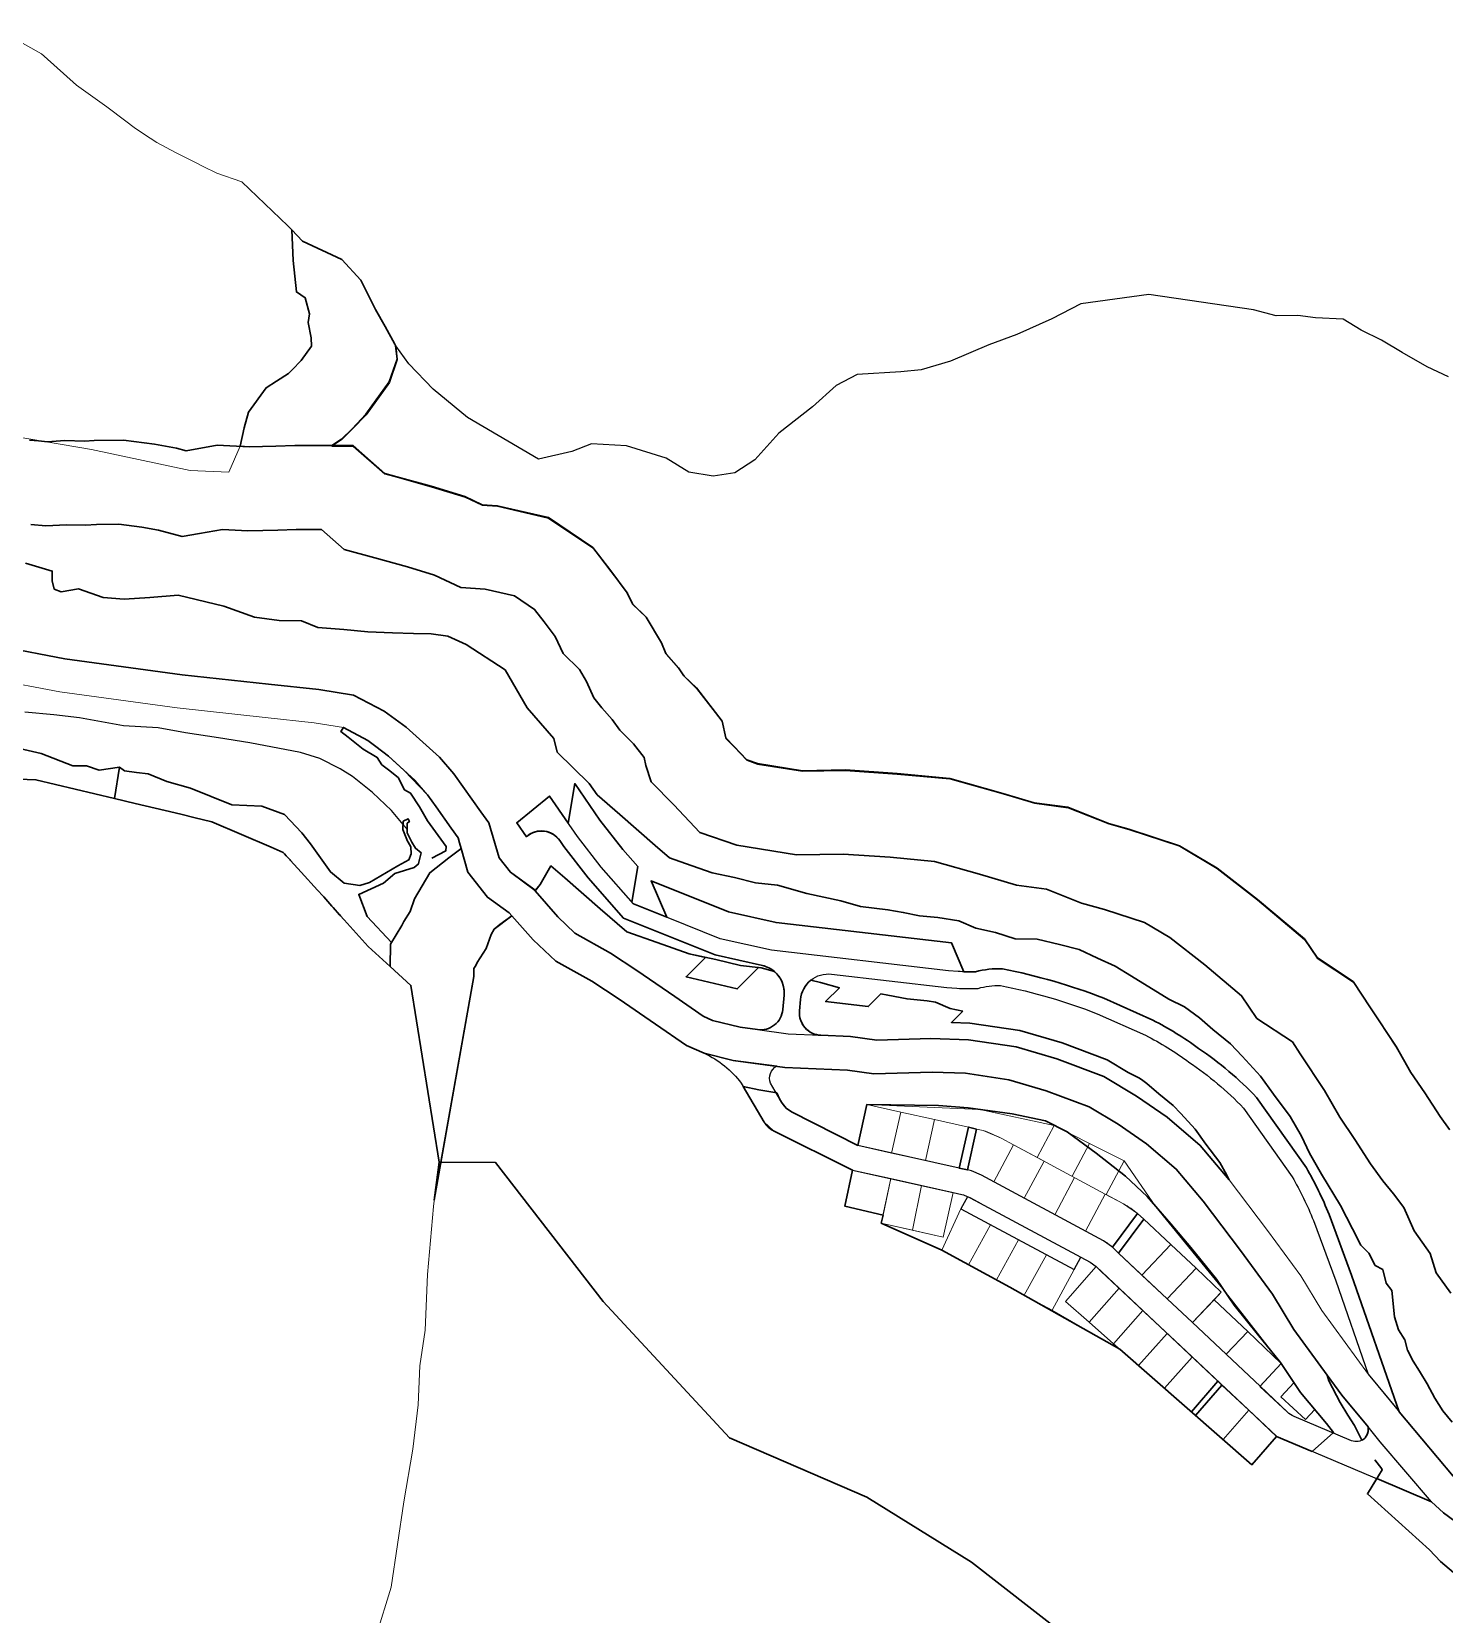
# Model space of a CAD drawing. Header units: millimetres. Extents: x 234550 to 240984, y 469077 to 474234.
# Drawn here: x 237533 to 238037, y 473476 to 474041 of the extents above; entities that cross this region are included whole.
import ezdxf

# ---------------------------------------------------------------- set-up
doc = ezdxf.new("R2010")
doc.units = ezdxf.units.MM
for name, color, linetype, lineweight in [('_proposed _Primary_road_Hatch', 7, 'Continuous', 0), ('_proposed OS-2 _hatch', 83, 'Continuous', 0), ('_proposed UV_1_b_Hatch', 33, 'Continuous', 0), ('_Proposed_footpath hatch', 161, 'Continuous', 30), ('_Proposed_parking', 253, 'Continuous', 30), ('E1', 108, 'Continuous', 30)]:
    doc.layers.add(name, color=color, linetype=linetype, lineweight=lineweight)
doc.layers.add('_proposed Tertiary_road_Hatch', color=252, linetype='Continuous')
doc.layers.add('Service-S2', color=192, linetype='Continuous')
doc.layers.add('_proposed UV_2_Hatch', color=53, linetype='Continuous', lineweight=0, true_color=0xf2d64a)
doc.layers.add('water', color=140, linetype='Continuous', lineweight=30, true_color=0x00cdfe)

msp = doc.modelspace()

# ---------------------------------------------------------------- linework, layer by layer
at = {"layer": '_proposed _Primary_road_Hatch'}
for points in [[(237522.17, 473821.39), (237544.41, 473817.17), (237586.41, 473811.45), (237617.27, 473808.13), (237635.18, 473806.2), (237647.58, 473804.18), (237658.54, 473798.48), (237666.43, 473792.76), (237678.36, 473781.96), (237683.42, 473776), (237695.9, 473758.55), (237699.62, 473746.09), (237703.66, 473740.97), (237711.97, 473734.83), (237720.61, 473724.93), (237726.66, 473719.08), (237739.37, 473711.99), (237748.76, 473705.83), (237762.35, 473696.49), (237772.56, 473689.46), (237775.89, 473687.98), (237785.77, 473685.53), (237802.85, 473683.14), (237825.18, 473682.2), (237834.56, 473680.91), (237853.89, 473681.47), (237867.26, 473681.05), (237884.36, 473678.5), (237898.85, 473674.23), (237915.67, 473667.96), (237927.27, 473660.97), (237938.27, 473653.39), (237950.05, 473643.27), (237960.42, 473631.05), (237974.09, 473612.89), (237986, 473596.75), (237993.51, 473584.35), (238010.2, 473561.51), (238023.65, 473545.16), (238040.46, 473525.2)], [(238045.64, 473505.78), (238037.04, 473512.12), (238032.72, 473516.02), (238014.43, 473537.47), (238000.69, 473554.16), (237983.56, 473577.6), (237975.96, 473590.15), (237964.46, 473605.73), (237951.14, 473623.44), (237941.51, 473634.78), (237930.93, 473643.87), (237920.76, 473650.88), (237910.44, 473657.1), (237895.05, 473662.84), (237881.76, 473666.76), (237866.18, 473669.08), (237854.36, 473669.45), (237833.46, 473668.94), (237824.1, 473670.24), (237801.68, 473671.18), (237783.29, 473673.71), (237772.88, 473676.27), (237766.56, 473679.02), (237755.52, 473686.62), (237742.48, 473695.6), (237732.73, 473701.97), (237719.86, 473709.09), (237711.81, 473716.77), (237703.2, 473726.36), (237695.47, 473731.98), (237688.42, 473740.92), (237684.98, 473753.25), (237674, 473768.55), (237669.63, 473773.7), (237659.97, 473782.5), (237652.33, 473788.21), (237644.01, 473792.61), (237633.57, 473794.3), (237616.05, 473796.19), (237584.57, 473799.58), (237542.67, 473805.29), (237518.58, 473809.87)]]:
    msp.add_lwpolyline(points, dxfattribs=at)
at = {"layer": '_proposed OS-2 _hatch'}
msp.add_lwpolyline([(237530.21, 473798.04), (237540.55, 473797.15), (237549.67, 473796.03), (237565.46, 473793.18), (237577.81, 473792.48), (237587.55, 473790.75), (237599.39, 473788.87), (237610.51, 473787.13), (237628.67, 473783.63), (237635.59, 473781.53), (237642.77, 473777.89), (237647.28, 473775.13), (237654.41, 473769.35), (237661.14, 473762.99), (237665.3, 473757.92), (237666.75, 473756.21), (237666.78, 473754.94), (237667.08, 473754.23), (237668.46, 473751.64), (237669.7, 473749.53), (237671.8, 473747.78), (237670.79, 473743.9), (237669.23, 473742.64), (237662.35, 473740.45), (237658.26, 473737.02), (237649.47, 473732.99), (237652.51, 473725.1), (237661.2, 473715.84), (237664.88, 473721.93), (237665.53, 473723.27), (237667.81, 473726.88), (237669.41, 473731.37), (237674.88, 473740.75), (237681.7, 473746.02), (237685.95, 473749.24), (237686.06, 473749.38), (237684.98, 473753.25), (237674, 473768.56), (237669.63, 473773.71), (237659.97, 473782.51), (237652.33, 473788.21), (237644.01, 473792.61), (237633.57, 473794.31), (237616.05, 473796.19), (237584.57, 473799.58), (237542.67, 473805.29), (237518.58, 473809.88)], dxfattribs=at)
for points in [[(237897.91, 473650.38), (237871.37, 473656.17), (237831.01, 473657.96), (237843.1, 473655.25), (237855.19, 473652.55), (237867.27, 473649.84), (237870.2, 473649.18), (237872.56, 473648.65, -0.041805), (237878.99, 473645.87), (237883.4, 473643.5), (237891.81, 473639)], [(237922.91, 473637.8), (237916.46, 473625.77), (237922.63, 473622.47, -0.05102), (237927.69, 473619.05), (237929.92, 473617.02), (237939.6, 473607.9), (237948.6, 473599.43), (237957.63, 473590.91), (237955.05, 473588.18), (237967.09, 473576.9), (237979.02, 473565.36), (237959.07, 473590.92), (237934.29, 473621.4)], [(237971.43, 473557.25), (237979.02, 473565.36), (237983.61, 473558.58), (237978.92, 473553.54), (237987.71, 473545.37), (237991.06, 473548.97), (237995.23, 473543.96), (237997.71, 473540.77), (237997.55, 473540.63), (237983.63, 473546.51, -0.089266), (237981.25, 473548.06)]]:
    msp.add_lwpolyline(points, format="xyb", close=True, dxfattribs=at)
for points in [[(237864.62, 473620.63), (237866.96, 473625), (237865.57, 473625.62), (237864.98, 473625.75), (237861.85, 473626.46), (237858.28, 473610.53), (237847.34, 473612.99), (237836.14, 473615.49), (237857.73, 473605.96)], [(237912.88, 473600.1), (237910.77, 473601.6), (237907.4, 473603.4), (237905.03, 473598.99), (237897.15, 473584.42), (237921.38, 473570.55), (237919.15, 473572.5), (237910.42, 473580.14), (237901.93, 473587.57)]]:
    msp.add_lwpolyline(points, close=True, dxfattribs=at)
at = {"layer": '_proposed Tertiary_road_Hatch'}
for points in [[(237860.11, 473705.74), (237796.87, 473713.02), (237778.59, 473717.14), (237747.57, 473729.58), (237736.11, 473742.67), (237727.57, 473753.64), (237717.59, 473768.08), (237705.94, 473758.56), (237709.36, 473753.6), (237709.64, 473753.83, -0.43789), (237721.28, 473752.19), (237722.73, 473750.09), (237731.48, 473738.85), (237744.01, 473724.55), (237776.8, 473711.39), (237793.66, 473707.59, -0.375677), (237801.42, 473696.95), (237800.97, 473691.89, -0.429003), (237791.9, 473684.67), (237802.85, 473683.14), (237814.43, 473682.66, -0.422372), (237806.95, 473691.35), (237807.31, 473695.45, -0.421828), (237818.42, 473704.5), (237859.53, 473699.77), (237863.1, 473699.49, 0.03417), (237870.72, 473699.42, -0.078464), (237878.7, 473700.4, -0.04564), (237913.29, 473690.37), (237930.55, 473682.66, -0.040857), (237946.07, 473673.07, -0.052238), (237965.59, 473656.65), (237982.95, 473632.13, -0.033557), (237990.55, 473616.49), (237998.5, 473594.97), (238010.15, 473561.57), (238021.11, 473548.35), (238004.15, 473597), (237996.14, 473618.65, 0.034272), (237988.01, 473635.36), (237970.22, 473660.48, 0.0529), (237949.53, 473677.97, 0.040934), (237933.13, 473688.07), (237915.62, 473695.9, 0.046367), (237879.4, 473706.37, 0.076689), (237869.76, 473705.38, -0.031108), (237863.57, 473705.47)], [(237971.46, 473557.28), (237947.33, 473580.02), (237938.32, 473588.47), (237920.94, 473604.87), (237918.74, 473606.95), (237915.54, 473609.25), (237871.91, 473632.65), (237868.43, 473634.21), (237866.95, 473634.54), (237864.02, 473635.19), (237827.76, 473643.32), (237804.02, 473655.35, -0.143379), (237800.74, 473658.43), (237796.54, 473665.56, -0.386467), (237798.82, 473671.58), (237783.29, 473673.71), (237772.88, 473676.27, -0.124097), (237786.1, 473665.54), (237794.29, 473651.63, 0.145573), (237797.63, 473648.52), (237825.87, 473634.52), (237861.85, 473626.46), (237864.98, 473625.75), (237865.57, 473625.62), (237867.93, 473624.56), (237910.77, 473601.6), (237912.88, 473600.1), (237914.76, 473598.33), (237932.15, 473581.92), (237941.16, 473573.46), (237977.31, 473539.41), (238032.72, 473516.02), (238014.43, 473537.47), (238010.04, 473542.81, -0.60493), (238004.19, 473537.83), (237983.63, 473546.51, -0.089266), (237981.25, 473548.06)]]:
    msp.add_lwpolyline(points, format="xyb", close=True, dxfattribs=at)
msp.add_lwpolyline([(237872.06, 473622.35), (237867.93, 473624.56), (237866.96, 473625), (237864.62, 473620.63), (237905.03, 473598.99), (237907.4, 473603.4)], dxfattribs=at)
at = {"layer": '_proposed UV_1_b_Hatch'}
for points in [[(237843.1, 473655.25), (237831.01, 473657.96), (237827.76, 473643.32), (237839.84, 473640.61)], [(237887.23, 473624.43), (237894.32, 473637.65), (237883.4, 473643.5), (237876.31, 473630.28), (237909.06, 473612.72), (237916.15, 473625.94), (237891.81, 473639), (237897.91, 473650.38), (237910.58, 473644.01), (237904.3, 473632.29)], [(237916.15, 473625.94), (237916.46, 473625.77), (237922.91, 473637.8), (237910.58, 473644.01)], [(237905.23, 473631.8), (237898.15, 473618.57)], [(237875.12, 473615.01), (237864.62, 473620.63), (237857.73, 473605.96), (237887.25, 473589.83)], [(237885.22, 473609.6), (237875.12, 473615.01), (237867.36, 473600.7)], [(237939.6, 473607.9), (237929.92, 473617.02), (237920.94, 473604.87), (237929.29, 473597)], [(237895.15, 473604.29), (237885.22, 473609.6), (237877.27, 473595.28)], [(237928.09, 473564.68), (237946.93, 473548.2), (237956.41, 473559.09), (237929.59, 473584.36), (237912.88, 473600.1), (237901.93, 473587.57), (237910.42, 473580.14)], [(237938.33, 473588.49), (237947.33, 473580.02), (237957.63, 473590.91), (237948.6, 473599.43)], [(237921.13, 473592.33), (237910.42, 473580.14), (237919.15, 473572.5), (237929.59, 473584.36)], [(237959.34, 473568.7), (237967.09, 473576.9), (237955.05, 473588.18), (237947.33, 473580.02), (237971.46, 473557.28), (237979.02, 473565.36), (237967.09, 473576.9)], [(237919.15, 473572.5), (237928.09, 473564.68), (237938.31, 473576.14)], [(237958.33, 473538.22), (237968.58, 473529.26), (237977.38, 473539.34), (237967.45, 473548.7)]]:
    msp.add_lwpolyline(points, dxfattribs=at)
for points in [[(237855.19, 473652.55), (237843.1, 473655.25), (237839.84, 473640.61), (237851.93, 473637.9)], [(237867.27, 473649.84), (237855.19, 473652.55), (237851.93, 473637.9), (237864.02, 473635.19)], [(237839.54, 473631.46), (237825.87, 473634.52), (237823.12, 473621.62), (237836.77, 473618.42)], [(237861.85, 473626.46), (237839.54, 473631.46), (237836.14, 473615.49), (237858.28, 473610.53)], [(237850.57, 473628.99), (237847.34, 473612.99)], [(237939.6, 473607.9), (237929.29, 473597), (237938.33, 473588.49), (237948.6, 473599.43)], [(237905.03, 473598.99), (237895.15, 473604.29), (237887.25, 473589.83), (237897.15, 473584.42)], [(237947.25, 473567.72), (237937.34, 473556.59)], [(237957.87, 473557.72), (237948.43, 473546.88), (237958.33, 473538.22), (237967.45, 473548.7)]]:
    msp.add_lwpolyline(points, close=True, dxfattribs=at)
for points in [[(237883.4, 473643.5), (237878.99, 473645.87), (237872.56, 473648.65), (237870.2, 473649.18), (237866.95, 473634.54), (237868.43, 473634.21, -0.035322), (237871.91, 473632.65), (237876.31, 473630.28)], [(237909.06, 473612.72), (237915.54, 473609.25, -0.065937), (237918.74, 473606.95), (237927.69, 473619.05), (237922.63, 473622.47), (237916.15, 473625.94)]]:
    msp.add_lwpolyline(points, format="xyb", dxfattribs=at)
at = {"layer": '_proposed UV_2_Hatch'}
for points in [[(237520.96, 473897.45), (237554, 473891.87), (237589.22, 473884.37), (237603, 473883.78), (237607.11, 473893.05), (237608.56, 473899.7), (237610.09, 473905.23), (237616.34, 473913.93), (237620.11, 473916.32), (237624.4, 473919.07), (237625.72, 473920.38), (237628.92, 473923.72), (237632.58, 473928.81), (237632.44, 473931.75), (237631.4, 473937.23), (237631.9, 473940.43), (237630.27, 473946.11), (237627.21, 473948.22), (237626, 473959.37), (237625.51, 473970.34), (237624.1, 473971.78), (237607.73, 473987.52), (237598.74, 473990.57), (237593.89, 473993.03), (237591.37, 473994.29), (237584.03, 473998.06), (237577.27, 474001.61), (237572.62, 474004.69), (237569.26, 474006.9), (237566.21, 474009.21), (237559.5, 474014.26), (237548.68, 474022.03), (237537.09, 474032.42), (237536.12, 474033.3), (237521.95, 474041.17)], [(237901.23, 473468.85), (237868.37, 473494.5), (237830.95, 473517.64), (237781.87, 473538.9), (237736.83, 473587.59), (237698.28, 473637.26), (237678.12, 473637.28), (237676.16, 473621.47), (237674.04, 473597.25), (237673.22, 473577.32), (237671.24, 473564.63), (237670.73, 473550.67), (237668.83, 473534.83), (237665.63, 473515.99), (237661.08, 473485.55), (237650.36, 473450.75)]]:
    msp.add_lwpolyline(points, dxfattribs=at)
at = {"layer": '_Proposed_footpath hatch'}
for points in [[(237870.2, 473649.18), (237867.27, 473649.84), (237864.02, 473635.19), (237866.95, 473634.54)], [(237929.92, 473617.02), (237927.69, 473619.05), (237918.74, 473606.95), (237920.94, 473604.87)], [(237957.87, 473557.72), (237956.41, 473559.09), (237946.93, 473548.2), (237948.43, 473546.88)]]:
    msp.add_lwpolyline(points, close=True, dxfattribs=at)
at = {"layer": '_Proposed_parking'}
for points in [[(237773.33, 473710.5), (237767.57, 473711.7), (237756.12, 473715.78), (237745.19, 473719.66), (237735.67, 473727.84), (237723.09, 473738.91), (237718.14, 473743.17), (237714.24, 473736.49), (237712.45, 473734.28), (237720.61, 473724.93), (237726.66, 473719.08), (237739.37, 473711.99), (237748.76, 473705.83), (237762.35, 473696.49), (237772.56, 473689.46), (237775.89, 473687.98), (237785.77, 473685.53), (237791.9, 473684.67, 0.429003), (237800.97, 473691.89), (237801.42, 473696.95, 0.241965), (237797.98, 473705.42), (237793.29, 473706.7), (237792.28, 473706.82), (237784.7, 473699.24), (237766.41, 473703.58)], [(237865.25, 473691.27), (237860.8, 473692.24), (237855.48, 473694.48), (237852.51, 473694.97), (237845.34, 473695.66), (237838.48, 473697.04), (237836.01, 473697.46), (237831.48, 473692.93), (237816.26, 473694.68), (237821.19, 473699.61), (237814.38, 473701.55), (237810.95, 473702.31, 0.202097), (237807.31, 473695.45), (237806.95, 473691.35, 0.427881), (237814.58, 473682.65), (237825.18, 473682.2), (237834.56, 473680.91), (237853.89, 473681.47), (237867.26, 473681.05), (237884.36, 473678.5), (237898.85, 473674.23), (237915.67, 473667.96), (237927.27, 473660.97), (237938.27, 473653.39), (237950.05, 473643.27), (237960.4, 473631.07), (237959.6, 473632.74), (237957.12, 473637.16), (237952.09, 473643.79), (237948.26, 473649.12), (237943.17, 473654.71), (237940.45, 473657.57), (237935.31, 473661.75), (237931, 473665.45), (237929.12, 473666.87), (237928.19, 473667.42), (237924.35, 473669.31), (237916.82, 473673.94), (237900.75, 473679.93), (237885.65, 473684.38), (237867.79, 473687.04), (237861.22, 473687.24)]]:
    msp.add_lwpolyline(points, format="xyb", close=True, dxfattribs=at)
at = {"layer": 'E1'}
for points in [[(237662.65, 473929.11), (237662.36, 473929.51), (237658.88, 473935.83), (237655.41, 473941.93), (237650.16, 473952.35), (237643.41, 473959.78), (237629.4, 473966.33), (237625.51, 473970.35), (237626, 473959.37), (237627.21, 473948.22), (237630.27, 473946.11), (237631.9, 473940.43), (237631.4, 473937.23), (237632.44, 473931.75), (237632.58, 473928.81), (237628.92, 473923.72), (237625.72, 473920.38), (237624.4, 473919.07), (237620.11, 473916.32), (237616.34, 473913.93), (237610.09, 473905.23), (237608.56, 473899.7), (237607.11, 473893.05), (237610.32, 473892.88), (237619.79, 473893.06), (237626.63, 473893.29), (237639.81, 473893.32), (237643.3, 473895.56), (237647.11, 473899.35), (237652.04, 473904.48), (237660.35, 473916.07), (237663.15, 473924.12)], [(237632.26, 473750.99), (237629.11, 473754.99), (237622.98, 473761.58), (237614.85, 473764.45), (237604.07, 473764.98), (237589.35, 473770.91), (237580.93, 473773.28), (237574.2, 473776.1), (237570.12, 473776.51), (237565.8, 473777.12), (237563.99, 473778.45), (237562.26, 473767.24), (237569.56, 473765.49), (237569.57, 473765.49), (237583.87, 473762.08), (237586.42, 473761.47), (237590.55, 473760.48), (237597, 473758.94), (237618.14, 473749.86), (237622.45, 473748), (237622.9, 473747.53), (237623.55, 473746.82), (237623.56, 473746.81), (237624.92, 473745.32), (237625.08, 473745.14), (237628.89, 473740.94), (237634.77, 473734.47), (237636.72, 473732.31), (237636.94, 473732.07), (237639.85, 473728.81), (237639.9, 473728.75), (237640.28, 473728.33), (237640.33, 473728.28), (237642.63, 473725.71), (237642.67, 473725.66), (237642.96, 473725.34), (237644.18, 473723.98), (237644.2, 473723.95), (237652.8, 473714.34), (237660.63, 473707.24), (237660.79, 473715.15), (237661.2, 473715.84), (237652.51, 473725.1), (237649.47, 473732.98), (237658.26, 473737.02), (237662.35, 473740.44), (237669.23, 473742.63), (237670.64, 473743.77), (237670.84, 473744.08), (237671.8, 473747.78), (237669.7, 473749.52), (237668.46, 473751.63), (237667.08, 473754.22), (237666.78, 473754.93), (237666.71, 473758.43), (237667.56, 473759.01), (237667.1, 473760.01), (237665.36, 473759.13), (237665.2, 473756.16), (237666.92, 473752.03), (237667.15, 473751.59), (237668.09, 473750), (237668.2, 473747.48), (237667.41, 473745.34), (237663.41, 473743.22), (237653.29, 473737.2), (237649.91, 473736.16), (237644.22, 473736.95), (237639.43, 473741.09)], [(237699.92, 473722.18), (237704.1, 473725.35), (237703.2, 473726.36), (237695.47, 473731.98), (237688.42, 473740.92), (237686.06, 473749.37), (237685.95, 473749.23), (237681.7, 473746.02), (237674.88, 473740.74), (237669.41, 473731.36), (237667.81, 473726.87), (237665.53, 473723.26), (237664.88, 473721.93), (237660.79, 473715.15), (237660.63, 473707.24), (237668.09, 473700.48), (237678.17, 473637.31), (237676.46, 473623.81), (237690.56, 473703.65), (237690.62, 473706.53), (237691.25, 473707.57), (237691.76, 473708.62), (237694.94, 473713.65), (237696.73, 473718.65), (237697.86, 473720.59)]]:
    msp.add_lwpolyline(points, close=True, dxfattribs=at)
for points in [[(238039.11, 473649.01), (238035.79, 473653.65), (238030.33, 473662.11), (238025.36, 473669.33), (238020.06, 473678.64), (238010.87, 473692.5), (238004.78, 473701.84), (237991.87, 473710.42), (237987.34, 473717.08), (237970.55, 473731.22), (237956.09, 473742.38), (237942.71, 473750.37), (237924.55, 473756.31), (237917.36, 473758.32), (237902.83, 473764.13), (237890.78, 473765.71), (237879.62, 473769.07), (237860.65, 473774.39), (237841.82, 473776.13), (237823.32, 473777.43), (237807.98, 473777.18), (237791.89, 473779.73), (237788.09, 473781.06), (237783.61, 473785.79), (237780.56, 473788.87), (237779.25, 473794.88), (237770.12, 473806.76), (237765.66, 473811.12), (237763.66, 473813.96), (237759.23, 473819.08), (237757.58, 473822.79), (237752.17, 473832.07), (237747.28, 473836.8), (237745.41, 473840.73), (237739.52, 473848.54), (237733.08, 473856.91), (237717.26, 473867.58), (237698.95, 473871.84), (237693.54, 473872.17), (237687.42, 473875.08), (237675.28, 473878.76), (237663.13, 473882.19), (237658.77, 473883.36), (237647.43, 473893.33), (237626.63, 473893.29), (237619.79, 473893.06), (237610.32, 473892.88), (237598.93, 473893.48), (237587.77, 473891.48), (237584.32, 473892.36), (237576.55, 473893.81), (237565.4, 473895.2), (237554.97, 473895.08), (237551.46, 473894.92), (237544.46, 473895.07), (237538.22, 473894.69), (237535.03, 473895), (237531.8, 473895.28)], [(237532.29, 473865.13), (237537.64, 473864.6), (237545.06, 473865.05), (237551.83, 473864.91), (237555.81, 473865.09), (237563.71, 473865.18), (237571.94, 473864.15), (237577.87, 473863.05), (237586.38, 473860.88), (237592.52, 473861.86), (237600.8, 473863.34), (237609.82, 473862.87), (237620.58, 473863.07), (237627.16, 473863.29), (237636.14, 473863.31), (237644.24, 473856.19), (237655.18, 473853.27), (237666.85, 473849.97), (237676.57, 473847.02), (237685.89, 473842.59), (237694.59, 473842.05), (237705.08, 473839.62), (237712.27, 473834.76), (237715.66, 473830.35), (237719.62, 473825.11), (237722.51, 473819.02), (237728.34, 473813.38), (237730.83, 473809.09), (237733.48, 473803.15), (237736.36, 473799.66), (237740, 473795.45), (237742.72, 473791.6), (237747.62, 473786.8), (237751.38, 473781.91), (237752.01, 473779.04), (237753.91, 473773.17), (237762.05, 473764.93), (237771.32, 473755.15), (237784.52, 473750.52), (237805.87, 473747.14), (237822.52, 473747.41), (237839.38, 473746.23), (237855.17, 473744.77), (237871.24, 473740.26), (237884.47, 473736.27), (237895.2, 473734.87), (237907.71, 473729.87), (237915.84, 473727.59), (237930.2, 473722.89), (237939.18, 473717.54), (237951.71, 473707.86), (237964.86, 473696.79), (237970.37, 473688.69), (237983.03, 473680.27), (237985.8, 473676.02), (237994.49, 473662.91), (237999.92, 473653.37), (238005.38, 473645.46), (238010.97, 473636.79), (238015.3, 473630.72), (238019.2, 473626), (238022.88, 473621.15), (238026.58, 473612.84), (238032.26, 473604.76), (238034.38, 473597.75), (238039.67, 473590.6)], [(238040.06, 473544.45), (238036.82, 473548.55), (238033.94, 473552.99), (238031.22, 473558.16), (238028.41, 473562.69), (238026.23, 473566.25), (238024.17, 473570.17), (238023.19, 473573.93), (238020.96, 473577.47), (238019.48, 473582.04), (238018.6, 473591.46), (238016.52, 473594.13), (238015.37, 473598.98), (238012.6, 473600.43), (238010.37, 473604.82), (238007.45, 473607.74), (238004.55, 473613.5), (238000.21, 473621.81), (237993.47, 473633.02), (237989.11, 473640.59), (237986.22, 473646.6), (237982.27, 473653.64), (237976.23, 473661.6), (237971.62, 473668.03), (237965.13, 473675.15), (237960.86, 473679.64), (237954.56, 473684.76), (237949.79, 473688.86), (237944.45, 473692.86), (237938.85, 473695.61), (237925.58, 473703.76), (237919.75, 473707.37), (237913.45, 473710.24), (237906.83, 473713.28), (237899.82, 473715.04), (237891.87, 473716.99), (237884.03, 473717.13), (237876.99, 473719.42), (237869.9, 473720.96), (237863.85, 473723.51), (237856.38, 473724.73), (237849.75, 473725.38), (237843.98, 473726.53), (237838.5, 473727.48), (237828.7, 473728.67), (237821.74, 473730.64), (237809.52, 473733.36), (237799.07, 473736.23), (237791.24, 473737.16), (237783.66, 473738.99), (237775.71, 473740.65), (237766.18, 473744.05), (237760.5, 473746.06), (237755.35, 473750.48), (237742.78, 473761.54), (237734.68, 473768.52), (237731.84, 473772.61), (237720.32, 473783.8), (237719.15, 473788.68), (237709.67, 473799.66), (237701.79, 473813.17), (237687.8, 473822.25), (237681.32, 473825.24), (237675.39, 473826.11), (237668.99, 473826.23), (237661.5, 473826.37), (237652.71, 473826.81), (237644.18, 473827.57), (237634.89, 473828.36), (237629.02, 473830.76), (237620.99, 473830.78), (237612.23, 473831.98), (237601.27, 473835.91), (237584.99, 473839.87), (237574.82, 473839.07), (237565.64, 473838.49), (237558.12, 473839.01), (237549.35, 473842.12), (237543.14, 473841.04), (237540.65, 473842.02), (237539.97, 473845.03), (237539.94, 473848.5), (237530.39, 473851.36)], [(238040.06, 473544.45), (238036.82, 473548.55), (238033.94, 473552.99), (238031.22, 473558.16), (238028.41, 473562.69), (238026.23, 473566.25), (238024.17, 473570.17), (238023.19, 473573.93), (238020.96, 473577.47), (238019.48, 473582.04), (238018.6, 473591.46), (238016.52, 473594.13), (238015.37, 473598.98), (238012.6, 473600.43), (238010.37, 473604.82), (238007.45, 473607.74), (238004.55, 473613.5), (238000.21, 473621.81), (237993.47, 473633.02), (237989.11, 473640.59), (237986.22, 473646.6), (237982.27, 473653.64), (237976.23, 473661.6), (237971.62, 473668.03), (237965.13, 473675.15), (237960.86, 473679.64), (237954.56, 473684.76), (237949.79, 473688.86), (237944.45, 473692.86), (237938.85, 473695.61), (237925.58, 473703.76), (237919.75, 473707.37), (237913.45, 473710.24), (237906.83, 473713.28), (237899.82, 473715.04), (237891.87, 473716.99), (237884.03, 473717.13), (237876.99, 473719.42), (237869.9, 473720.96), (237863.85, 473723.51), (237856.38, 473724.73), (237849.75, 473725.38), (237843.98, 473726.53), (237838.5, 473727.48), (237828.7, 473728.67), (237821.74, 473730.64), (237809.52, 473733.36), (237799.07, 473736.23), (237791.24, 473737.16), (237783.66, 473738.99), (237775.71, 473740.65), (237766.18, 473744.05), (237760.5, 473746.06), (237755.35, 473750.48), (237742.78, 473761.54), (237734.68, 473768.52), (237731.84, 473772.61), (237720.32, 473783.8), (237719.15, 473788.68), (237709.67, 473799.66), (237701.79, 473813.17), (237687.8, 473822.25), (237681.32, 473825.24), (237675.39, 473826.11), (237668.99, 473826.23), (237661.5, 473826.37), (237652.71, 473826.81), (237644.18, 473827.57), (237634.89, 473828.36), (237629.02, 473830.76), (237620.99, 473830.78), (237612.23, 473831.98), (237601.27, 473835.91), (237584.99, 473839.87), (237574.82, 473839.07), (237565.64, 473838.49), (237558.12, 473839.01), (237549.35, 473842.12), (237543.14, 473841.04), (237540.65, 473842.02), (237539.97, 473845.03), (237539.94, 473848.5), (237530.39, 473851.36)], [(237522.17, 473821.39), (237544.41, 473817.17), (237586.41, 473811.45), (237617.27, 473808.13), (237635.18, 473806.2), (237647.58, 473804.18), (237658.54, 473798.48), (237666.43, 473792.76), (237678.36, 473781.96), (237683.42, 473776), (237693.1, 473762.47)], [(237509.21, 473774.87), (237534.12, 473773.96), (237562.26, 473767.24), (237563.99, 473778.45), (237556.73, 473777.35), (237552.24, 473778.86), (237547.26, 473778.88), (237535.98, 473783.35), (237515.25, 473788.12)], [(237681.7, 473746.02), (237685.97, 473749.25), (237686.06, 473749.37), (237685.5, 473751.44), (237685, 473753.17), (237682.54, 473756.65), (237677.11, 473764.22), (237674, 473768.55), (237665.69, 473777.3), (237660.11, 473782.38), (237655.52, 473785.83), (237652.68, 473787.99), (237644.01, 473792.61), (237643.04, 473791.21), (237645.66, 473789.12), (237651, 473784.88), (237656.06, 473781.92), (237657.66, 473779.3), (237660.06, 473777.43), (237663.59, 473774.69), (237665.86, 473770.29), (237668, 473769.18), (237671.17, 473764.3), (237674, 473759.25), (237680.67, 473750.05), (237680.53, 473748.53), (237675.61, 473745.96)], [(237718.14, 473743.17), (237714.24, 473736.49), (237712.45, 473734.28), (237711.97, 473734.83), (237703.66, 473740.97), (237699.62, 473746.09), (237695.9, 473758.55), (237693.1, 473762.47)], [(237995.48, 473561.29), (237983.56, 473577.6), (237975.96, 473590.15), (237964.46, 473605.73), (237951.14, 473623.44), (237941.51, 473634.78), (237930.93, 473643.87), (237920.76, 473650.88), (237910.44, 473657.1), (237895.05, 473662.84), (237881.76, 473666.76), (237866.18, 473669.08), (237854.36, 473669.45), (237833.46, 473668.94), (237824.1, 473670.24), (237801.68, 473671.18), (237783.29, 473673.71), (237772.88, 473676.27), (237766.56, 473679.02), (237755.52, 473686.62), (237742.48, 473695.6), (237732.73, 473701.97), (237719.86, 473709.09), (237711.81, 473716.77), (237704.1, 473725.35), (237697.86, 473720.59)], [(237690.56, 473703.65), (237678.84, 473637.28), (237698.28, 473637.26), (237736.83, 473587.59), (237781.87, 473538.9), (237830.95, 473517.64), (237868.37, 473494.5), (237901.23, 473468.85), (237961.81, 473432.7), (237977.99, 473419.65), (238006.02, 473421.63), (238040.52, 473399.69), (238066.72, 473377.54), (238079.05, 473362.62), (238082.95, 473354.22), (238100.03, 473348.3), (238118.38, 473342.45), (238131.75, 473336.53), (238152.26, 473327.84), (238179.19, 473320.03), (238192.62, 473315.77), (238210.14, 473312.01), (238230.62, 473308.61), (238232.17, 473308.09)], [(237794.29, 473651.63), (237786.78, 473664.4), (237792.37, 473663.19), (237798.82, 473662.06), (237799.96, 473659.75), (237800.74, 473658.43), (237802.16, 473656.65)], [(237827.76, 473643.32), (237831.01, 473657.96), (237856.54, 473657.59)], [(237867.15, 473656.76), (237882.96, 473654.55), (237894.81, 473652.15), (237902.5, 473648.14), (237912.97, 473640.54), (237923.41, 473632.33), (237931.08, 473625.09), (237939.64, 473615.28), (237946.76, 473606.88), (237955.93, 473595.59), (237962.2, 473586.26), (237970.61, 473575.84), (237978.74, 473565.79), (237985.95, 473555.11)], [(237857.73, 473605.96), (237836.14, 473615.49)], [(237968.58, 473529.26), (237921.38, 473570.55)], [(237995.23, 473543.96), (237997.71, 473540.77), (237990.04, 473534.03)], [(238009.84, 473518.85), (238015.07, 473527.47), (238014.96, 473527.83), (238012.43, 473531.02)], [(238045.64, 473505.78), (238037.04, 473512.12), (238032.72, 473516.02), (238013.14, 473524.28), (238009.84, 473518.85), (238032.06, 473498.89), (238035.93, 473494.69), (238044.49, 473487.41)]]:
    msp.add_lwpolyline(points, dxfattribs=at)
for points in [[(237522.17, 473821.39), (237544.41, 473817.17), (237586.41, 473811.45), (237617.27, 473808.13), (237635.18, 473806.2), (237647.58, 473804.18), (237658.54, 473798.48), (237666.43, 473792.76), (237678.36, 473781.96), (237683.42, 473776), (237693.1, 473762.47), (237695.9, 473758.55), (237699.62, 473746.09), (237703.66, 473740.97), (237712.55, 473734.4), (237714.24, 473736.49), (237718.14, 473743.17), (237723.09, 473738.91), (237735.67, 473727.84), (237745.19, 473719.66), (237756.12, 473715.78), (237767.57, 473711.7), (237777.07, 473709.72), (237785.91, 473707.59), (237793.29, 473706.7), (237797.98, 473705.42, 0.12257), (237793.66, 473707.59), (237776.8, 473711.39), (237744.01, 473724.55), (237731.48, 473738.85), (237722.73, 473750.09), (237721.28, 473752.19, 0.451416), (237709.37, 473753.6), (237705.94, 473758.56), (237717.59, 473768.08), (237724.29, 473758.38), (237726.64, 473772.58), (237735.64, 473759.56), (237743.82, 473749.04), (237749.12, 473742.99), (237747.01, 473730.23), (237747.57, 473729.58), (237759.48, 473724.81), (237753.92, 473737.81), (237781.57, 473726.72), (237798.55, 473722.89), (237861.25, 473715.68), (237865.67, 473705.35, 0.020553), (237869.76, 473705.38, -0.076689), (237879.4, 473706.37, -0.046367), (237915.62, 473695.9), (237933.13, 473688.07, -0.040934), (237949.53, 473677.97, -0.0529), (237970.22, 473660.48), (237988.01, 473635.36, -0.034272), (237996.14, 473618.65), (238004.15, 473597), (238021.18, 473548.16), (238023.65, 473545.16), (238040.46, 473525.2)], [(237718.14, 473743.17), (237723.09, 473738.91), (237735.67, 473727.84), (237745.19, 473719.66), (237756.12, 473715.78), (237767.57, 473711.7), (237777.07, 473709.72), (237785.91, 473707.59), (237793.29, 473706.7), (237797.98, 473705.42, 0.12257), (237793.66, 473707.59), (237776.8, 473711.39), (237744.01, 473724.55), (237731.48, 473738.85), (237722.73, 473750.09), (237721.28, 473752.19, 0.43789), (237709.64, 473753.83), (237709.36, 473753.6), (237705.94, 473758.56), (237717.59, 473768.08), (237724.29, 473758.38), (237726.64, 473772.58), (237735.64, 473759.56), (237743.82, 473749.04), (237749.12, 473742.99), (237747.01, 473730.23), (237747.57, 473729.58), (237759.48, 473724.81), (237753.92, 473737.81), (237781.57, 473726.72), (237798.55, 473722.89), (237861.25, 473715.68), (237865.67, 473705.35, 0.020553), (237869.76, 473705.38, -0.076689), (237879.4, 473706.37, -0.046367), (237915.62, 473695.9), (237933.13, 473688.07, -0.040934), (237949.53, 473677.97, -0.0529), (237970.22, 473660.48), (237988.01, 473635.36, -0.034272), (237996.14, 473618.65), (238004.15, 473597), (238021.18, 473548.16), (238023.65, 473545.16), (238040.46, 473525.2)]]:
    msp.add_lwpolyline(points, format="xyb", dxfattribs=at)
msp.add_lwpolyline([(238010.04, 473542.81), (238000.69, 473554.16), (237995.48, 473561.29), (237996.01, 473559.27), (238000.13, 473551.43), (238002.87, 473546.96), (238005.16, 473543.26), (238007.89, 473538.05, 0.334543)], format="xyb", close=True, dxfattribs=at)
for points in [[(237856.54, 473657.59, 0), (237867.15, 473656.76, 0)], [(237836.14, 473615.49, 0), (237836.77, 473618.42, 0), (237823.12, 473621.62, 0), (237825.87, 473634.52, 0), (237797.63, 473648.52, 0), (237794.29, 473651.63, 0)], [(237802.16, 473656.65, 0), (237804.02, 473655.35, 0), (237827.76, 473643.32, 0)], [(237921.38, 473570.55, 0), (237882.07, 473592.66, 0), (237857.73, 473605.96, 0)], [(237985.95, 473555.11, 0), (237995.23, 473543.96, 0)], [(237990.04, 473534.03, 0), (237977.38, 473539.34, 0), (237968.58, 473529.26, 0)]]:
    msp.add_polyline3d(points, dxfattribs=at)
at = {"layer": 'Service-S2', "transparency": 33554633}
for points in [[(238038.78, 473917.89), (238031.13, 473921.45), (238022.29, 473926.55), (238014.84, 473930.99), (238007.59, 473934.54), (238001.14, 473938.43), (237991.3, 473938.99), (237984.94, 473939.77), (237977.19, 473939.67), (237969.15, 473941.78), (237931.69, 473947.25), (237907.45, 473943.95), (237897.11, 473938.53), (237884.58, 473933), (237874.54, 473929.24), (237860.92, 473923.49), (237850.39, 473920.4), (237843.13, 473919.63), (237827.53, 473918.65), (237820.08, 473914.78), (237811.62, 473907.14), (237799.49, 473897.73), (237790.94, 473888.21), (237783.88, 473883.57), (237776.03, 473882.36), (237767.38, 473883.8), (237759.24, 473888.8), (237745.14, 473893.24), (237732.62, 473893.92), (237725.56, 473891.16), (237713.63, 473888.51), (237688.31, 473903.38), (237676.1, 473913.48), (237667.36, 473922.57), (237662.69, 473928.94), (237663.19, 473923.95), (237660.4, 473915.9), (237652.09, 473904.3), (237647.15, 473899.17), (237643.35, 473895.38), (237639.86, 473893.14), (237647.48, 473893.16), (237658.82, 473883.18), (237663.18, 473882.02), (237675.33, 473878.59), (237687.46, 473874.91), (237693.58, 473872), (237699, 473871.66), (237717.31, 473867.41), (237733.12, 473856.74), (237739.57, 473848.37), (237745.46, 473840.56), (237747.32, 473836.63), (237752.22, 473831.89), (237757.62, 473822.61), (237759.27, 473818.92), (237759.32, 473818.85), (237763.7, 473813.79), (237765.71, 473810.95), (237770.16, 473806.59), (237779.29, 473794.71), (237780.61, 473788.7), (237783.66, 473785.61), (237788.14, 473780.89), (237791.93, 473779.56), (237808.03, 473777.01), (237823.37, 473777.26), (237841.86, 473775.96), (237860.69, 473774.21), (237879.66, 473768.9), (237890.83, 473765.53), (237902.87, 473763.96), (237917.4, 473758.15), (237924.59, 473756.14), (237942.75, 473750.2), (237956.14, 473742.21), (237970.6, 473731.04), (237987.39, 473716.9), (237991.92, 473710.25), (238004.83, 473701.66), (238010.92, 473692.33), (238020.1, 473678.46), (238025.4, 473669.16), (238030.38, 473661.94), (238035.84, 473653.48), (238039.15, 473648.84)], [(237515.25, 473788.13), (237535.98, 473783.36), (237547.26, 473778.88), (237552.24, 473778.87), (237556.73, 473777.35), (237563.99, 473778.46), (237565.8, 473777.13), (237570.12, 473776.51), (237574.2, 473776.11), (237580.93, 473773.29), (237589.35, 473770.91), (237604.07, 473764.99), (237614.85, 473764.45), (237622.98, 473761.58), (237629.11, 473755), (237632.26, 473751), (237639.43, 473741.1), (237644.22, 473736.95), (237649.91, 473736.17), (237653.29, 473737.21), (237663.41, 473743.23), (237667.41, 473745.34), (237668.2, 473747.48), (237668.09, 473750), (237666.98, 473751.89), (237665.2, 473756.17), (237665.3, 473757.92), (237661.14, 473762.99), (237654.41, 473769.35), (237647.28, 473775.13), (237642.77, 473777.89), (237635.59, 473781.53), (237628.67, 473783.63), (237610.51, 473787.13), (237599.39, 473788.87), (237587.55, 473790.75), (237577.81, 473792.48), (237565.46, 473793.18), (237549.67, 473796.03), (237540.55, 473797.15), (237530.21, 473798.04)]]:
    msp.add_lwpolyline(points, dxfattribs=at)
at = {"layer": 'Service-S2'}
for points in [[(238038.78, 473917.89), (238031.13, 473921.45), (238022.29, 473926.55), (238014.84, 473930.99), (238007.59, 473934.54), (238001.14, 473938.43), (237991.3, 473938.99), (237984.94, 473939.77), (237977.19, 473939.67), (237969.15, 473941.78), (237931.69, 473947.25), (237907.45, 473943.95), (237897.11, 473938.53), (237884.58, 473933), (237874.54, 473929.24), (237860.92, 473923.49), (237850.39, 473920.4), (237843.13, 473919.63), (237827.53, 473918.65), (237820.08, 473914.78), (237811.62, 473907.14), (237799.49, 473897.73), (237790.94, 473888.21), (237783.88, 473883.57), (237776.03, 473882.36), (237767.38, 473883.8), (237759.24, 473888.8), (237745.14, 473893.24), (237732.62, 473893.92), (237725.56, 473891.16), (237713.63, 473888.51), (237688.31, 473903.38), (237676.1, 473913.48), (237667.36, 473922.57), (237662.69, 473928.94), (237663.19, 473923.95), (237660.4, 473915.9), (237652.09, 473904.3), (237647.15, 473899.17), (237643.35, 473895.38), (237639.86, 473893.14), (237647.48, 473893.16), (237658.82, 473883.18), (237663.18, 473882.02), (237675.33, 473878.59), (237687.46, 473874.91), (237693.58, 473872), (237699, 473871.66), (237717.31, 473867.41), (237733.12, 473856.74), (237739.57, 473848.37), (237745.46, 473840.56), (237747.32, 473836.63), (237752.22, 473831.89), (237757.62, 473822.61), (237759.27, 473818.92), (237759.32, 473818.85), (237763.7, 473813.79), (237765.71, 473810.95), (237770.16, 473806.59), (237779.29, 473794.71), (237780.61, 473788.7), (237783.66, 473785.61), (237788.14, 473780.89), (237791.93, 473779.56), (237808.03, 473777.01), (237823.37, 473777.26), (237841.86, 473775.96), (237860.69, 473774.21), (237879.66, 473768.9), (237890.83, 473765.53), (237902.87, 473763.96), (237917.4, 473758.15), (237924.59, 473756.14), (237942.75, 473750.2), (237956.14, 473742.21), (237970.6, 473731.04), (237987.39, 473716.9), (237991.92, 473710.25), (238004.83, 473701.66), (238010.92, 473692.33), (238020.1, 473678.46), (238025.4, 473669.16), (238030.38, 473661.94), (238035.84, 473653.48), (238039.15, 473648.84)], [(237515.25, 473788.13), (237535.98, 473783.36), (237547.26, 473778.88), (237552.24, 473778.87), (237556.73, 473777.35), (237563.99, 473778.46), (237565.8, 473777.13), (237570.12, 473776.51), (237574.2, 473776.11), (237580.93, 473773.29), (237589.35, 473770.91), (237604.07, 473764.99), (237614.85, 473764.45), (237622.98, 473761.58), (237629.11, 473755), (237632.26, 473751), (237639.43, 473741.1), (237644.22, 473736.95), (237649.91, 473736.17), (237653.29, 473737.21), (237663.41, 473743.23), (237667.41, 473745.34), (237668.2, 473747.48), (237668.09, 473750), (237666.98, 473751.89), (237665.2, 473756.17), (237665.3, 473757.92), (237661.14, 473762.99), (237654.41, 473769.35), (237647.28, 473775.13), (237642.77, 473777.89), (237635.59, 473781.53), (237628.67, 473783.63), (237610.51, 473787.13), (237599.39, 473788.87), (237587.55, 473790.75), (237577.81, 473792.48), (237565.46, 473793.18), (237549.67, 473796.03), (237540.55, 473797.15), (237530.21, 473798.04)]]:
    msp.add_lwpolyline(points, dxfattribs=at)
at = {"layer": 'water'}
for points in [[(238039.67, 473590.6), (238034.38, 473597.75), (238032.26, 473604.76), (238026.58, 473612.84), (238022.88, 473621.15), (238019.2, 473626), (238015.3, 473630.72), (238010.97, 473636.79), (238005.38, 473645.46), (237999.92, 473653.37), (237994.49, 473662.91), (237985.8, 473676.02), (237983.03, 473680.27), (237970.37, 473688.69), (237964.86, 473696.79), (237951.71, 473707.86), (237939.18, 473717.54), (237930.2, 473722.89), (237915.84, 473727.59), (237907.71, 473729.87), (237895.2, 473734.87), (237884.47, 473736.27), (237871.24, 473740.26), (237855.17, 473744.77), (237839.38, 473746.23), (237822.52, 473747.41), (237805.87, 473747.14), (237784.52, 473750.52), (237771.32, 473755.15), (237762.05, 473764.93), (237753.91, 473773.17), (237752.01, 473779.04), (237751.38, 473781.91), (237747.62, 473786.8), (237742.72, 473791.6), (237740, 473795.45), (237736.36, 473799.66), (237733.48, 473803.15), (237730.83, 473809.09), (237728.34, 473813.38), (237722.51, 473819.02), (237719.62, 473825.11), (237715.66, 473830.35), (237712.27, 473834.76), (237705.08, 473839.62), (237694.59, 473842.05), (237685.89, 473842.59), (237676.57, 473847.02), (237666.85, 473849.97), (237655.18, 473853.27), (237644.24, 473856.19), (237636.14, 473863.31), (237627.16, 473863.29), (237620.58, 473863.07), (237609.82, 473862.87), (237600.8, 473863.34), (237592.52, 473861.86), (237586.38, 473860.88), (237577.87, 473863.05), (237571.94, 473864.15), (237563.71, 473865.18), (237555.81, 473865.09), (237551.83, 473864.91), (237545.06, 473865.05), (237537.64, 473864.6), (237532.29, 473865.13)], [(237530.39, 473851.36), (237539.94, 473848.5), (237539.97, 473845.03), (237540.65, 473842.02), (237543.14, 473841.04), (237549.35, 473842.12), (237558.12, 473839.01), (237565.64, 473838.49), (237574.82, 473839.07), (237584.99, 473839.87), (237601.27, 473835.91), (237612.23, 473831.98), (237620.99, 473830.78), (237629.02, 473830.76), (237634.89, 473828.36), (237644.18, 473827.57), (237652.71, 473826.81), (237661.5, 473826.37), (237668.99, 473826.23), (237675.39, 473826.11), (237681.32, 473825.24), (237687.8, 473822.25), (237701.79, 473813.17), (237709.67, 473799.66), (237719.15, 473788.68), (237720.32, 473783.8), (237731.84, 473772.61), (237734.68, 473768.52), (237742.78, 473761.54), (237755.35, 473750.48), (237760.5, 473746.06), (237766.18, 473744.05), (237775.71, 473740.65), (237783.66, 473738.99), (237791.24, 473737.16), (237799.07, 473736.23), (237809.52, 473733.36), (237821.74, 473730.64), (237828.7, 473728.67), (237838.5, 473727.48), (237843.98, 473726.53), (237849.75, 473725.38), (237856.38, 473724.73), (237863.85, 473723.51), (237869.9, 473720.96), (237876.99, 473719.42), (237884.03, 473717.13), (237891.87, 473716.99), (237899.82, 473715.04), (237906.83, 473713.28), (237913.45, 473710.24), (237919.75, 473707.37), (237925.58, 473703.76), (237938.85, 473695.61), (237944.45, 473692.86), (237949.79, 473688.86), (237954.56, 473684.76), (237960.86, 473679.64), (237965.13, 473675.15), (237971.62, 473668.03), (237976.23, 473661.6), (237982.27, 473653.64), (237986.22, 473646.6), (237989.11, 473640.59), (237993.47, 473633.02), (238000.21, 473621.81), (238004.55, 473613.5), (238007.45, 473607.74), (238010.37, 473604.82), (238012.6, 473600.43), (238015.37, 473598.98), (238016.52, 473594.13), (238018.6, 473591.46), (238019.48, 473582.04), (238020.96, 473577.47), (238023.19, 473573.93), (238024.17, 473570.17), (238026.23, 473566.25), (238028.41, 473562.69), (238031.22, 473558.16), (238033.94, 473552.99), (238036.82, 473548.55), (238040.06, 473544.45)]]:
    msp.add_lwpolyline(points, dxfattribs=at)

doc.saveas('drawing.dxf')
